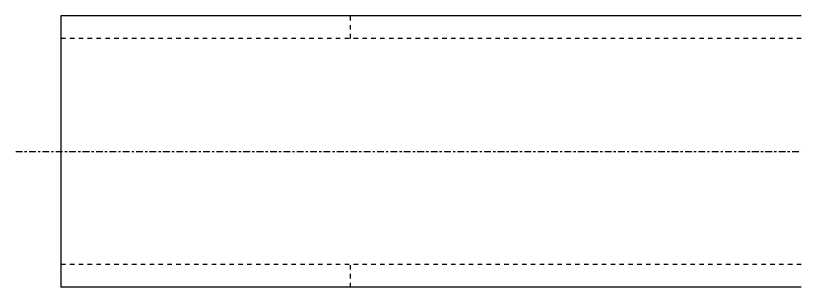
# Model space of a CAD drawing. Header units: millimetres. Extents: x 6 to 16170, y 4 to 206.
# Drawn here: x 6 to 353.4, y 6 to 126 of the extents above; entities that cross this region are included whole.
import ezdxf

# ---------------------------------------------------------------- set-up
doc = ezdxf.new("R2010")
doc.units = ezdxf.units.MM
doc.linetypes.add('DXK_LINE_DOT2', pattern=[3.9198, 1.9599, -1.9599])
doc.linetypes.add('DXK_LINE_DOT3', pattern=[5.9187, 2.979, -0.9799, 0.9799, -0.9799])
doc.layers.add('STÅL', color=7, linetype='Continuous')

msp = doc.modelspace()

# ---------------------------------------------------------------- linework, layer by layer
at = {"layer": 'STÅL', "color": 2, "linetype": 'Continuous'}
for p, q in [((353.35, 126), (26, 126)), ((26, 126), (26, 6)), ((353.35, 6), (26, 6))]:
    msp.add_line(p, q, dxfattribs=at)
at = {"layer": 'STÅL', "color": 7, "linetype": 'DXK_LINE_DOT2'}
for p, q in [((154, 116), (154, 126)), ((353.35, 116), (26, 116)), ((353.35, 16), (26, 16)), ((154, 6), (154, 16))]:
    msp.add_line(p, q, dxfattribs=at)
at = {"layer": 'STÅL', "color": 7, "linetype": 'DXK_LINE_DOT3'}
msp.add_line((6, 66), (353.35, 66), dxfattribs=at)

doc.saveas('drawing.dxf')
